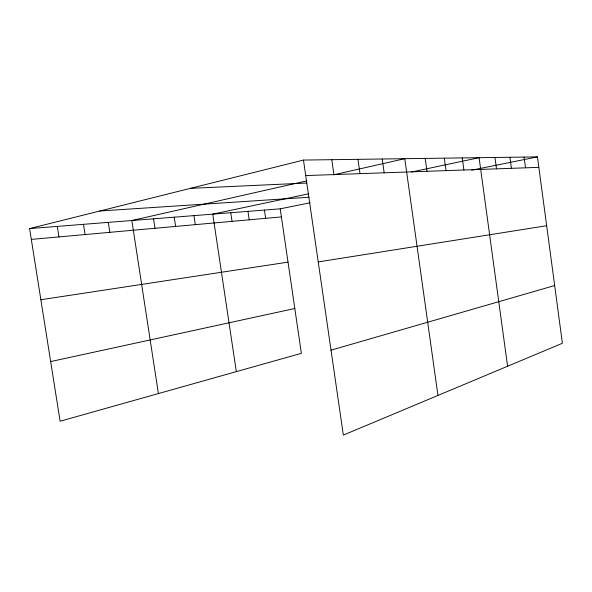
<?xml version="1.0" encoding="UTF-8"?>
<svg xmlns="http://www.w3.org/2000/svg" width="592" height="592" viewBox="0 0 592 592"><rect width="100%" height="100%" fill="white"/><g stroke="black" fill="none" stroke-linecap="round" stroke-linejoin="round"><path stroke-width="0.89" d="M331.024 350.161L554.667 285.544M29.6 228.571L280.216 208.821L301.372 353.328L60.11 421.23L29.6 228.571L303.467 160.069L537.447 156.895L562.4 343.271L343.338 435.105L303.467 160.069M306.582 180.937L131.838 220.513L158.397 393.569M333.377 174.869L404.773 158.693L437.954 395.441M50.66 361.571L294.809 308.506M308.395 193.865L212.765 214.134L236.326 371.635M411.521 172.006L479.083 157.687L507.588 366.248M280.216 208.821L310.053 202.797M471.683 170.17L537.447 156.895M318.23 261.923L546.66 225.73M40.87 299.744L288.023 262.13M31.317 239.39L281.4 216.916M99.819 211.004L309.009 197.247M190.358 188.36L306.552 183.046M305.716 175.572L538.846 167.358M57.298 226.388L58.948 236.904M83.494 224.324L85.085 234.558M108.306 222.37L109.846 232.33M174.226 217.175L175.632 226.418M153.55 218.803L154.993 228.275M193.947 215.621L195.308 224.649M230.754 212.72L232.034 221.349M264.432 210.064L265.645 218.33M247.959 211.359L249.21 219.81M331.786 159.685L333.925 174.581M382.217 159.004L384.171 172.805M357.96 159.329L359.995 173.656M444.303 158.16L446.028 170.629M425.189 158.419L426.987 171.295M462.234 157.916L463.899 170M524.061 157.08L525.511 167.825M509.919 157.272L511.414 168.32M494.956 157.472L496.503 168.846"/></g></svg>
